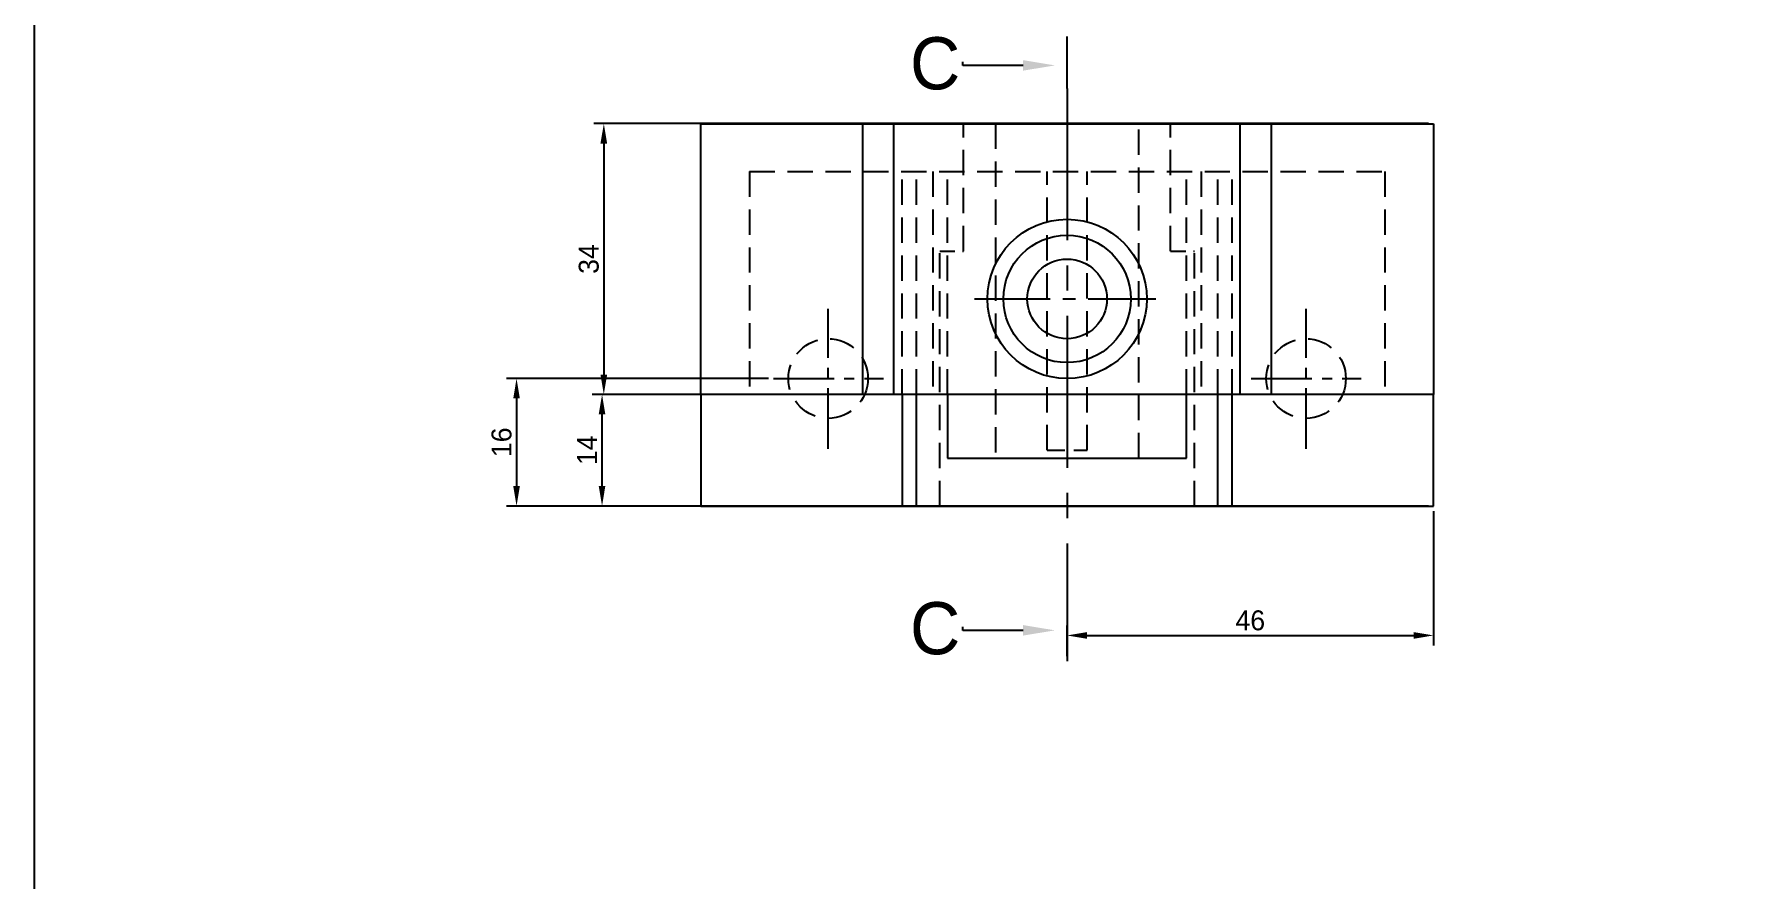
# Model space of a CAD drawing. Header units: millimetres. Extents: x 3191 to 4500, y 3127 to 3817.
# Drawn here: x 3191.2 to 3407.4, y 3347.2 to 3453.3 of the extents above; entities that cross this region are included whole.
import ezdxf
from ezdxf import colors
from ezdxf.entities.mleader import LeaderData, LeaderLine
from ezdxf.math import Vec2, Vec3

# ---------------------------------------------------------------- set-up
doc = ezdxf.new("R2010")
doc.units = ezdxf.units.MM
for name, pattern in [('CENTER2', [28.575, 19.05, -3.175, 3.175, -3.175]), ('HIDDEN2', [4.7625, 3.175, -1.5875]), ('HIDDENX2', [19.05, 12.7, -6.35])]:
    doc.linetypes.add(name, pattern=pattern)
doc.dimstyles.new('ISO-25', dxfattribs={"dimtxt": 2.5, "dimasz": 2.5, "dimexe": 1.25, "dimexo": 0.625, "dimtad": 1, "dimtxsty": 'Standard', "dimcen": 2.5, "dimclrd": 3, "dimclre": 3, "dimadec": 0, "dimazin": 0, "dimtfac": 1, "dimtmove": 0, "dimatfit": 3, "dimfxl": 1, "dimarcsym": 0})

# ---------------------------------------------------------------- blocks, each defined once
blk = doc.blocks.new('*D10')
at = {"color": 3, "linetype": 'Continuous', "lineweight": -2, "transparency": 16777216}
for p, q in [((3366.81, 3393.45), (3366.81, 3376.58)), ((3320.81, 3375.24), (3320.81, 3379.08)), ((3323.31, 3377.83), (3364.31, 3377.83))]:
    blk.add_line(p, q, dxfattribs=at)
at = {"color": 3, "linetype": 'Continuous', "transparency": 16777216}
for points in [[(3323.31, 3378.25), (3323.31, 3377.41), (3320.81, 3377.83)], [(3364.31, 3378.25), (3364.31, 3377.41), (3366.81, 3377.83)]]:
    blk.add_solid(points, dxfattribs=at)
at = {"layer": 'Defpoints', "color": 0, "linetype": 'Continuous', "transparency": 16777216}
for p in [(3366.81, 3394.08), (3366.81, 3377.83), (3320.81, 3374.61)]:
    blk.add_point(p, dxfattribs=at)
at = {"color": 0, "linetype": 'Continuous', "transparency": 16777216, "insert": (3343.81, 3379.71), "char_height": 2.5, "attachment_point": 5}
blk.add_mtext('46', dxfattribs=at)
blk = doc.blocks.new('*D11')
at = {"color": 3, "linetype": 'Continuous', "lineweight": -2, "transparency": 16777216}
for p, q in [((3366.19, 3442.08), (3261.39, 3442.08)), ((3262.64, 3439.58), (3262.64, 3410.58)), ((3366.19, 3408.08), (3261.39, 3408.08))]:
    blk.add_line(p, q, dxfattribs=at)
at = {"color": 3, "linetype": 'Continuous', "transparency": 16777216}
for points in [[(3262.22, 3439.58), (3263.06, 3439.58), (3262.64, 3442.08)], [(3262.22, 3410.58), (3263.06, 3410.58), (3262.64, 3408.08)]]:
    blk.add_solid(points, dxfattribs=at)
at = {"layer": 'Defpoints', "color": 0, "linetype": 'Continuous', "transparency": 16777216}
for p in [(3366.81, 3442.08), (3262.64, 3408.08), (3366.81, 3408.08)]:
    blk.add_point(p, dxfattribs=at)
at = {"color": 0, "linetype": 'Continuous', "transparency": 16777216, "insert": (3260.76, 3425.08), "char_height": 2.5, "attachment_point": 5, "rotation": 90}
blk.add_mtext('34', dxfattribs=at)
blk = doc.blocks.new('*D12')
at = {"color": 3, "linetype": 'Continuous', "lineweight": -2, "transparency": 16777216}
for p, q in [((3283.31, 3410.08), (3250.43, 3410.08)), ((3251.68, 3407.58), (3251.68, 3396.58)), ((3274.19, 3394.08), (3250.43, 3394.08))]:
    blk.add_line(p, q, dxfattribs=at)
at = {"color": 3, "linetype": 'Continuous', "transparency": 16777216}
for points in [[(3251.27, 3407.58), (3252.1, 3407.58), (3251.68, 3410.08)], [(3251.27, 3396.58), (3252.1, 3396.58), (3251.68, 3394.08)]]:
    blk.add_solid(points, dxfattribs=at)
at = {"layer": 'Defpoints', "color": 0, "linetype": 'Continuous', "transparency": 16777216}
for p in [(3283.93, 3410.08), (3251.68, 3394.08), (3274.81, 3394.08)]:
    blk.add_point(p, dxfattribs=at)
at = {"color": 0, "linetype": 'Continuous', "transparency": 16777216, "insert": (3249.81, 3402.08), "char_height": 2.5, "attachment_point": 5, "rotation": 90}
blk.add_mtext('16', dxfattribs=at)
blk = doc.blocks.new('*D13')
at = {"color": 3, "linetype": 'Continuous', "lineweight": -2, "transparency": 16777216}
for p, q in [((3366.19, 3408.08), (3261.17, 3408.08)), ((3262.42, 3396.58), (3262.42, 3405.58)), ((3366.19, 3394.08), (3261.17, 3394.08))]:
    blk.add_line(p, q, dxfattribs=at)
at = {"color": 3, "linetype": 'Continuous', "transparency": 16777216}
for points in [[(3262, 3405.58), (3262.83, 3405.58), (3262.42, 3408.08)], [(3262, 3396.58), (3262.83, 3396.58), (3262.42, 3394.08)]]:
    blk.add_solid(points, dxfattribs=at)
at = {"layer": 'Defpoints', "color": 0, "linetype": 'Continuous', "transparency": 16777216}
for p in [(3262.42, 3408.08), (3366.81, 3408.08), (3366.81, 3394.08)]:
    blk.add_point(p, dxfattribs=at)
at = {"color": 0, "linetype": 'Continuous', "transparency": 16777216, "insert": (3260.54, 3401.08), "char_height": 2.5, "attachment_point": 5, "rotation": 90}
blk.add_mtext('14', dxfattribs=at)

msp = doc.modelspace()

# ---------------------------------------------------------------- linework, layer by layer
at = {"linetype": 'Continuous'}
for p, q in [((3320.81, 3446.515), (3320.81, 3453.013)), ((3274.81, 3442.076), (3366.81, 3442.076)), ((3274.81, 3408.076), (3274.81, 3442.076)), ((3295.153, 3408.076), (3295.153, 3442.076)), ((3299.071, 3408.076), (3299.071, 3442.076)), ((3342.55, 3408.076), (3342.55, 3442.076)), ((3346.468, 3408.076), (3346.468, 3442.076)), ((3366.81, 3442.076), (3366.81, 3408.076)), ((3366.81, 3408.076), (3274.81, 3408.076)), ((3274.81, 3408.076), (3274.81, 3394.076)), ((3300.151, 3394.076), (3300.151, 3408.076)), ((3301.899, 3394.076), (3301.899, 3408.076)), ((3305.81, 3408.076), (3305.81, 3400.076)), ((3335.81, 3400.076), (3335.81, 3408.076)), ((3339.721, 3394.076), (3339.721, 3408.076)), ((3341.523, 3394.076), (3341.523, 3408.076)), ((3366.81, 3394.076), (3366.81, 3408.076)), ((3305.81, 3400.076), (3335.81, 3400.076)), ((3274.81, 3394.076), (3366.81, 3394.076)), ((3320.81, 3383.066), (3320.81, 3374.615))]:
    msp.add_line(p, q, dxfattribs=at)
at = {"color": 1, "linetype": 'CENTER2'}
msp.add_line((3320.81, 3446.515), (3320.81, 3383.066), dxfattribs=at)
at = {"color": 3, "linetype": 'HIDDEN2'}
for p, q in [((3307.81, 3426.076), (3307.81, 3442.076)), ((3311.81, 3442.076), (3311.81, 3400.076)), ((3329.81, 3400.076), (3329.81, 3442.076)), ((3333.81, 3426.076), (3333.81, 3442.076)), ((3280.936, 3436.076), (3280.936, 3408.076)), ((3280.936, 3436.076), (3360.684, 3436.076)), ((3300.098, 3408.076), (3300.098, 3436.076)), ((3301.899, 3408.076), (3301.899, 3436.076)), ((3303.966, 3436.076), (3303.966, 3408.076)), ((3305.81, 3408.076), (3305.81, 3436.076)), ((3318.31, 3401.076), (3318.31, 3436.076)), ((3323.31, 3401.076), (3323.31, 3436.076)), ((3335.81, 3408.076), (3335.81, 3436.076)), ((3337.654, 3436.076), (3337.654, 3408.076)), ((3339.721, 3408.076), (3339.721, 3436.076)), ((3341.523, 3408.076), (3341.523, 3436.076)), ((3360.684, 3436.076), (3360.684, 3408.076)), ((3304.81, 3394.076), (3304.81, 3426.076)), ((3336.81, 3394.076), (3336.81, 3426.076))]:
    msp.add_line(p, q, dxfattribs=at)
at = {"color": 3, "linetype": 'HIDDEN2', "ltscale": 0.6}
for p, q in [((3304.81, 3426.076), (3307.81, 3426.076)), ((3333.81, 3426.076), (3336.81, 3426.076))]:
    msp.add_line(p, q, dxfattribs=at)
at = {"color": 1, "linetype": 'CENTER2', "ltscale": 0.4}
for p, q in [((3290.81, 3401.251), (3290.81, 3418.821)), ((3350.81, 3401.251), (3350.81, 3418.821)), ((3283.932, 3410.076), (3297.743, 3410.076)), ((3343.932, 3410.076), (3357.743, 3410.076))]:
    msp.add_line(p, q, dxfattribs=at)
at = {"color": 1, "linetype": 'CENTER2', "ltscale": 0.5}
msp.add_line((3309.162, 3420.076), (3331.932, 3420.076), dxfattribs=at)
at = {"linetype": 'HIDDENX2'}
msp.add_line((3311.81, 3400.076), (3329.81, 3400.076), dxfattribs=at)
at = {"color": 3, "linetype": 'HIDDEN2', "ltscale": 0.7}
msp.add_line((3318.31, 3401.076), (3323.31, 3401.076), dxfattribs=at)
at = {"color": 3}
msp.add_lwpolyline([(3791, 3220.193), (3191.15, 3220.193), (3191.15, 3640.817), (3791, 3640.817)], close=True, dxfattribs=at)
at = {"linetype": 'Continuous'}
for radius in [10, 8, 5]:
    msp.add_circle((3320.81, 3420.076), radius, dxfattribs=at)
at = {"color": 3, "linetype": 'HIDDEN2'}
for centre in [(3290.81, 3410.076), (3350.81, 3410.076)]:
    msp.add_circle(centre, 5, dxfattribs=at)

# ---------------------------------------------------------------- texts
at = {"linetype": 'Continuous'}
for p in [(3301.079, 3446.388), (3301.079, 3375.464)]:
    msp.add_text('C', height=6.547, dxfattribs=at).set_placement(p)

# ---------------------------------------------------------------- dimensions: what is measured, and where the dimension line sits
at = {"color": 3, "linetype": 'Continuous'}
for base, p1, p2, picture, middle in [((3262.639, 3408.076), (3366.81, 3442.076), (3366.81, 3408.076), '*D11', (3260.764, 3425.076)), ((3251.683, 3394.076), (3283.932, 3410.076), (3274.81, 3394.076), '*D12', (3249.808, 3402.076)), ((3262.415, 3408.076), (3366.81, 3394.076), (3366.81, 3408.076), '*D13', (3260.54, 3401.076))]:
    dim = msp.add_linear_dim(base=base, p1=p1, p2=p2, angle=90, dimstyle='ISO-25', dxfattribs=at)
    dim.commit()
    dim.dimension.update_dxf_attribs({"geometry": picture, "text_midpoint": middle})
dim = msp.add_linear_dim(base=(3366.81, 3377.831), p1=(3320.81, 3374.615), p2=(3366.81, 3394.076), dimstyle='ISO-25', dxfattribs=at)
dim.commit()
dim.dimension.update_dxf_attribs({"geometry": '*D10', "text_midpoint": (3343.81, 3379.706)})

# ---------------------------------------------------------------- leaders
at = {"linetype": 'Continuous'}
ml = msp.add_multileader_mtext('Standard', dxfattribs=at)
ml.set_content('', color=256)
ml.set_leader_properties()
ml.build(insert=Vec2(0, 0))
ml.multileader.update_dxf_attribs({"text_right_attachment_type": 6, "dogleg_length": 0.36})
ctx = ml.context
ctx.base_point, ctx.char_height, ctx.landing_gap_size, ctx.plane_origin, ctx.plane_x_axis, ctx.plane_y_axis = Vec3(3307.787, 3449.934), 0.18, 0.09, Vec3(3319.291, 3449.394), Vec3(0, -1), Vec3(1, 0)
ctx.right_attachment, ctx.text_align_type = 6, 2
notes = []
notes.append((ctx, [(0, (1, 1, 0), (3307.697, 3449.394), (0, 1), 0.36, [(0, [(3319.291, 3449.394)], 0, [])])]))
ctx.mtext.insert, ctx.mtext.text_direction, ctx.mtext.rotation, ctx.mtext.alignment, ctx.mtext.flow_direction = Vec3(3307.877, 3449.844), Vec3(0, -1), 4.712389, 3, 5
ml = msp.add_multileader_mtext('Standard', dxfattribs=at)
ml.set_content('', color=256)
ml.set_leader_properties()
ml.build(insert=Vec2(0, 0))
ml.multileader.update_dxf_attribs({"text_right_attachment_type": 6, "dogleg_length": 0.36})
ctx = ml.context
ctx.base_point, ctx.char_height, ctx.landing_gap_size, ctx.plane_origin, ctx.plane_x_axis, ctx.plane_y_axis = Vec3(3307.787, 3379.01), 0.18, 0.09, Vec3(3319.291, 3378.47), Vec3(0, -1), Vec3(1, 0)
ctx.right_attachment, ctx.text_align_type = 6, 2
notes.append((ctx, [(0, (1, 1, 0), (3307.697, 3378.47), (0, 1), 0.36, [(0, [(3319.291, 3378.47)], 0, [])])]))
ctx.mtext.insert, ctx.mtext.text_direction, ctx.mtext.rotation, ctx.mtext.alignment, ctx.mtext.flow_direction = Vec3(3307.877, 3378.92), Vec3(0, -1), 4.712389, 3, 5
for ctx, leaders in notes:
    for number, flags, end, landing, length, lines in leaders:
        leader = LeaderData()
        leader.index, (leader.has_last_leader_line, leader.has_dogleg_vector, leader.attachment_direction) = number, flags
        leader.last_leader_point, leader.dogleg_vector, leader.dogleg_length = Vec3(end), Vec3(landing), length
        for number, points, colour, breaks in lines:
            line = LeaderLine()
            line.index, line.vertices, line.color, line.breaks = number, Vec3.list(points), colors.encode_raw_color(colour), breaks
            leader.lines.append(line)
        ctx.leaders.append(leader)

doc.saveas('drawing.dxf')
